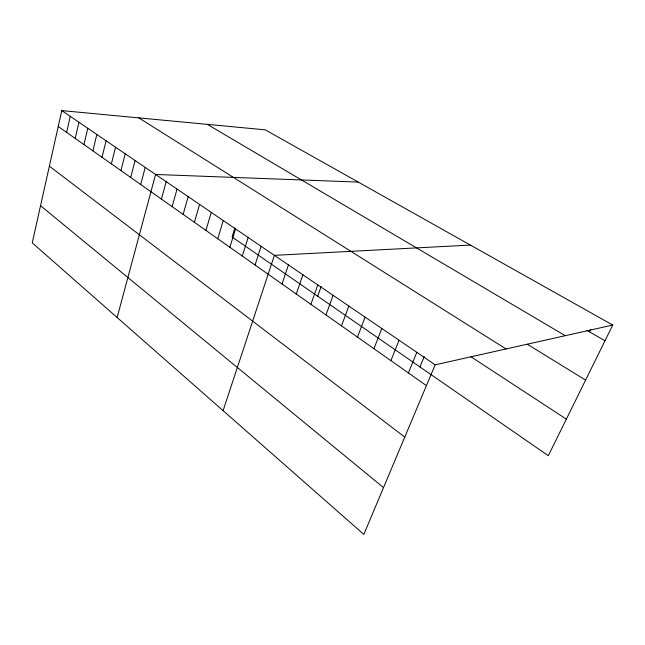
<?xml version="1.0" encoding="UTF-8"?>
<svg xmlns="http://www.w3.org/2000/svg" width="645" height="645" viewBox="0 0 645 645"><rect width="100%" height="100%" fill="white"/><g stroke="black" fill="none" stroke-linecap="round" stroke-linejoin="round"><path stroke-width="0.97" d="M612.75 325.048L265.24 129.839L61.783 110.593L32.25 242.867L363.836 534.407L435.165 364.828L612.75 325.048L548.306 455.717L232.095 237.005L234.909 227.895M66.629 132.37L70.265 116.374M75.199 138.401L78.924 122.276M83.947 144.561L87.784 128.299M92.896 150.857L96.831 134.458M102.031 157.291L106.078 140.755M111.383 163.87L115.536 147.197M120.938 170.602L125.203 153.784M130.709 177.48L135.095 160.516M140.715 184.518L145.222 167.41M117.132 317.501L155.582 174.464L358.289 182.1M161.419 199.095L166.192 181.688M172.142 206.642L177.053 189.082M183.132 214.374L188.187 196.66M194.387 222.299L199.587 204.425M205.916 230.418L211.278 212.382M217.736 238.739L223.259 220.542M229.862 247.269L235.546 228.911M242.294 256.025L248.156 237.497M255.057 265.006L261.096 246.309M223.089 410.663L274.383 255.356L470.39 245.076M282.018 283.977L288.452 264.934M296.265 294.007L302.908 274.778M310.914 304.327L317.783 284.905M317.711 296.224L321.178 286.477M325.991 314.937L333.094 295.329M341.503 325.854L348.856 306.061M357.483 337.101L365.086 317.106M373.939 348.687L381.808 328.499M390.894 360.619L399.045 340.229M408.382 372.931L416.823 352.339M419.935 366.932L424.257 356.5M589.457 331.828L590.715 329.224M586.926 330.369L604.986 340.786M207.311 124.356L565.238 335.69M527.449 344.325L585.604 380.09M138.828 117.882L506.043 348.953M470.882 356.709L566.342 419.145M61.783 110.593L435.165 364.828M58.235 126.468L426.418 385.629M49.375 166.16L404.77 437.1M40.546 205.715L383.509 487.628"/></g></svg>
